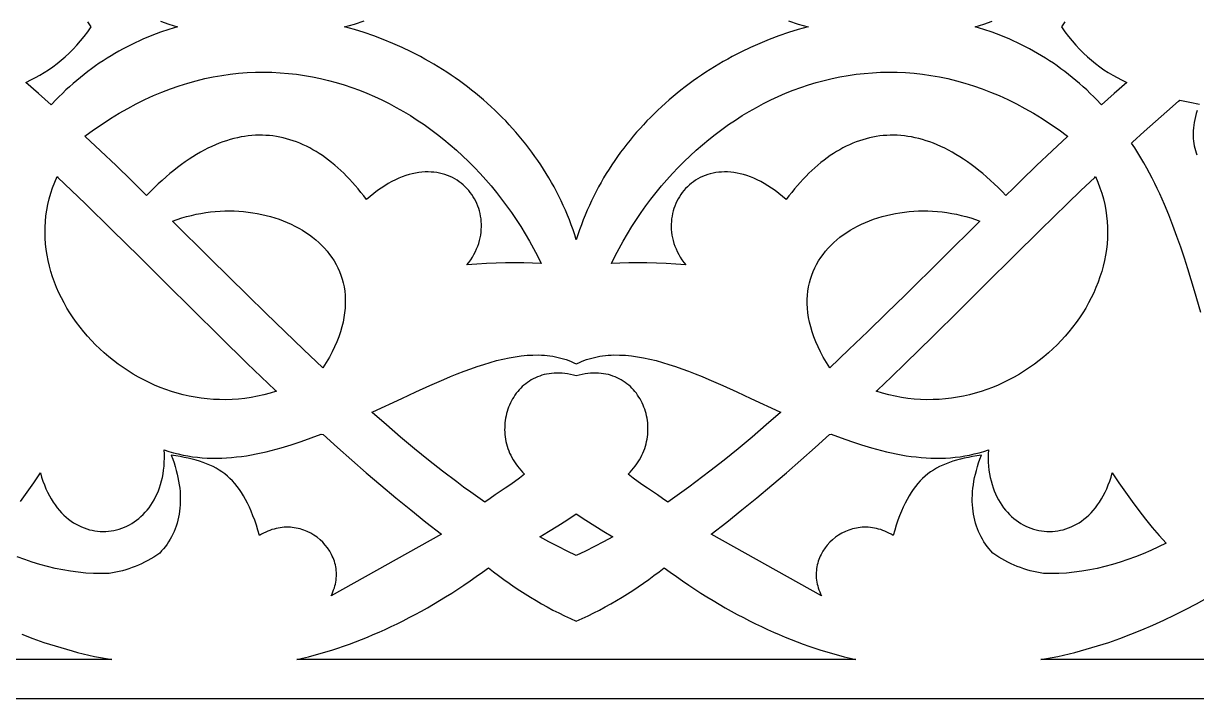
# Model space of a CAD drawing. Extents: x -170 to 170, y -20 to 44.
# Drawn here: x 58.9 to 114.6, y -20.5 to 11.5 of the extents above; entities that cross this region are included whole.
import ezdxf

# ---------------------------------------------------------------- set-up
doc = ezdxf.new("R2010")
doc.units = 0
doc.header["$MEASUREMENT"] = 0
doc.layers.add('LAYER_1', color=18, linetype='CONTINUOUS')

msp = doc.modelspace()

# ---------------------------------------------------------------- linework, layer by layer
at = {"layer": 'LAYER_1'}
for points in [[(65.405, 11.623), (65.811, 11.486), (66.219, 11.362), (65.811, 11.238), (65.405, 11.101), (65.204, 11.027), (65.004, 10.95), (64.805, 10.869), (64.606, 10.785), (64.409, 10.698), (64.213, 10.607), (64.019, 10.513), (63.825, 10.415), (63.633, 10.314), (63.442, 10.209), (63.252, 10.101), (63.064, 9.989), (62.877, 9.874), (62.692, 9.755), (62.508, 9.632), (62.325, 9.506), (62.144, 9.376), (61.965, 9.243), (61.788, 9.106), (61.612, 8.965), (61.437, 8.821), (61.265, 8.673), (61.094, 8.521), (60.925, 8.365), (60.758, 8.206), (60.593, 8.043), (60.43, 7.876), (60.269, 7.706), (60.245, 7.681), (60.222, 7.659), (59.62, 8.196), (59.021, 8.72), (59.048, 8.734), (59.265, 8.839), (59.48, 8.951), (59.691, 9.069), (59.899, 9.195), (60.104, 9.327), (60.306, 9.467), (60.505, 9.615), (60.699, 9.772), (60.891, 9.936), (61.078, 10.11), (61.262, 10.294), (61.441, 10.487), (61.617, 10.69), (61.789, 10.903), (61.956, 11.127), (62.119, 11.362), (61.956, 11.597)], [(95.21, 11.636), (95.671, 11.492), (95.903, 11.425), (96.136, 11.362), (95.903, 11.298), (95.671, 11.232), (95.21, 11.088), (94.753, 10.93), (94.3, 10.76), (93.852, 10.576), (93.41, 10.379), (92.973, 10.169), (92.542, 9.947), (92.329, 9.832), (92.118, 9.713), (91.908, 9.591), (91.7, 9.466), (91.494, 9.338), (91.29, 9.207), (91.088, 9.073), (90.888, 8.936), (90.69, 8.796), (90.495, 8.653), (90.301, 8.508), (90.109, 8.359), (89.92, 8.208), (89.733, 8.053), (89.549, 7.896), (89.367, 7.736), (89.187, 7.574), (89.01, 7.408), (88.836, 7.24), (88.664, 7.069), (88.495, 6.896), (88.328, 6.719), (88.165, 6.54), (88.004, 6.359), (87.846, 6.175), (87.692, 5.988), (87.54, 5.799), (87.391, 5.607), (87.245, 5.412), (87.103, 5.215), (86.964, 5.016), (86.828, 4.814), (86.695, 4.61), (86.566, 4.403), (86.44, 4.194), (86.318, 3.983), (86.199, 3.769), (86.084, 3.553), (85.973, 3.334), (85.865, 3.113), (85.761, 2.89), (85.661, 2.665), (85.565, 2.437), (85.472, 2.207), (85.384, 1.975), (85.3, 1.741), (85.219, 1.505), (85.142, 1.266), (85.065, 1.505), (84.985, 1.741), (84.9, 1.975), (84.812, 2.207), (84.72, 2.437), (84.623, 2.665), (84.523, 2.89), (84.419, 3.113), (84.311, 3.334), (84.2, 3.553), (84.085, 3.769), (83.966, 3.983), (83.844, 4.194), (83.718, 4.403), (83.589, 4.61), (83.456, 4.814), (83.321, 5.016), (83.181, 5.215), (83.039, 5.412), (82.893, 5.607), (82.745, 5.799), (82.593, 5.988), (82.438, 6.175), (82.28, 6.359), (82.12, 6.54), (81.956, 6.719), (81.79, 6.896), (81.621, 7.069), (81.449, 7.24), (81.274, 7.408), (81.097, 7.574), (80.918, 7.736), (80.736, 7.896), (80.551, 8.053), (80.364, 8.208), (80.175, 8.359), (79.984, 8.508), (79.79, 8.653), (79.594, 8.796), (79.396, 8.936), (79.196, 9.073), (78.994, 9.207), (78.79, 9.338), (78.584, 9.466), (78.376, 9.591), (78.167, 9.713), (77.955, 9.832), (77.742, 9.947), (77.312, 10.169), (76.875, 10.379), (76.432, 10.576), (75.984, 10.76), (75.532, 10.93), (75.074, 11.088), (74.613, 11.232), (74.381, 11.298), (74.149, 11.362), (74.381, 11.425), (74.613, 11.492), (75.074, 11.636)], [(108.328, 11.597), (108.165, 11.362), (108.328, 11.127), (108.496, 10.903), (108.667, 10.69), (108.843, 10.487), (109.023, 10.294), (109.206, 10.11), (109.394, 9.936), (109.585, 9.772), (109.78, 9.615), (109.978, 9.467), (110.18, 9.327), (110.385, 9.195), (110.593, 9.069), (110.805, 8.951), (111.019, 8.839), (111.237, 8.734), (111.264, 8.72), (110.665, 8.196), (110.062, 7.659), (110.039, 7.681), (110.015, 7.706), (109.854, 7.876), (109.691, 8.043), (109.526, 8.206), (109.359, 8.365), (109.19, 8.521), (109.02, 8.673), (108.847, 8.821), (108.673, 8.965), (108.497, 9.106), (108.319, 9.243), (108.14, 9.376), (107.959, 9.506), (107.777, 9.632), (107.593, 9.755), (107.407, 9.874), (107.22, 9.989), (107.032, 10.101), (106.842, 10.209), (106.651, 10.314), (106.459, 10.415), (106.266, 10.513), (106.071, 10.607), (105.875, 10.698), (105.678, 10.785), (105.48, 10.869), (105.28, 10.95), (105.08, 11.027), (104.879, 11.101), (104.474, 11.238), (104.065, 11.362), (104.474, 11.486), (104.879, 11.623)], [(114.778, -2.18), (114.474, -1.148), (114.319, -0.631), (114.159, -0.115), (113.993, 0.4), (113.822, 0.913), (113.642, 1.425), (113.454, 1.934), (113.256, 2.44), (113.046, 2.942), (112.824, 3.44), (112.708, 3.688), (112.589, 3.934), (112.466, 4.179), (112.338, 4.422), (112.207, 4.664), (112.072, 4.905), (111.933, 5.143), (111.789, 5.381), (111.64, 5.616), (111.487, 5.85), (111.531, 5.89), (112.082, 6.391), (112.62, 6.874), (113.16, 7.352), (113.718, 7.837), (113.78, 7.89), (114.246, 7.788), (114.711, 7.693)], [(114.603, 7.397), (114.559, 7.252), (114.52, 7.11), (114.488, 6.969), (114.461, 6.832), (114.44, 6.697), (114.424, 6.564), (114.414, 6.434), (114.409, 6.307), (114.41, 6.183), (114.415, 6.061), (114.426, 5.942), (114.442, 5.827), (114.462, 5.714), (114.487, 5.604), (114.517, 5.497), (114.551, 5.394), (114.589, 5.293)], [(58.769, -11.144), (59.085, -10.706), (59.398, -10.252), (59.71, -9.781), (59.769, -9.982), (59.833, -10.175), (59.902, -10.36), (59.976, -10.538), (60.054, -10.707), (60.137, -10.869), (60.225, -11.023), (60.316, -11.169), (60.411, -11.308), (60.51, -11.439), (60.613, -11.563), (60.718, -11.679), (60.827, -11.788), (60.939, -11.889), (61.053, -11.983), (61.17, -12.07), (61.289, -12.149), (61.409, -12.222), (61.532, -12.287), (61.657, -12.345), (61.782, -12.396), (61.909, -12.441), (62.037, -12.478), (62.166, -12.509), (62.295, -12.532), (62.425, -12.549), (62.555, -12.559), (62.684, -12.563), (62.814, -12.56), (62.943, -12.55), (63.071, -12.534), (63.199, -12.512), (63.325, -12.483), (63.45, -12.448), (63.574, -12.406), (63.696, -12.358), (63.816, -12.304), (63.934, -12.244), (64.05, -12.178), (64.163, -12.106), (64.273, -12.027), (64.381, -11.943), (64.485, -11.853), (64.586, -11.757), (64.684, -11.655), (64.777, -11.548), (64.867, -11.435), (64.953, -11.316), (65.034, -11.192), (65.111, -11.062), (65.182, -10.926), (65.249, -10.786), (65.311, -10.639), (65.367, -10.488), (65.418, -10.331), (65.463, -10.169), (65.501, -10.002), (65.534, -9.83), (65.56, -9.652), (65.579, -9.47), (65.592, -9.283), (65.598, -9.09), (65.596, -8.893), (65.587, -8.691), (65.809, -8.766), (66.032, -8.832), (66.256, -8.89), (66.482, -8.94), (66.708, -8.983), (66.936, -9.018), (67.164, -9.046), (67.393, -9.067), (67.623, -9.081), (67.854, -9.089), (68.085, -9.09), (68.317, -9.084), (68.55, -9.073), (68.783, -9.056), (69.017, -9.032), (69.252, -9.004), (69.487, -8.97), (69.722, -8.931), (69.958, -8.887), (70.194, -8.838), (70.431, -8.784), (70.668, -8.726), (70.905, -8.664), (71.142, -8.598), (71.617, -8.454), (72.092, -8.296), (72.568, -8.126), (73.043, -7.945), (73.129, -7.974), (73.803, -8.58), (74.483, -9.183), (75.171, -9.78), (75.867, -10.373), (76.571, -10.961), (77.284, -11.544), (78.007, -12.121), (78.739, -12.691), (73.503, -15.616), (73.55, -15.523), (73.592, -15.429), (73.628, -15.335), (73.661, -15.241), (73.688, -15.148), (73.711, -15.054), (73.73, -14.961), (73.744, -14.868), (73.754, -14.775), (73.759, -14.683), (73.761, -14.592), (73.758, -14.501), (73.751, -14.411), (73.741, -14.322), (73.726, -14.233), (73.708, -14.146), (73.687, -14.06), (73.661, -13.975), (73.633, -13.891), (73.601, -13.808), (73.565, -13.727), (73.527, -13.648), (73.44, -13.493), (73.342, -13.346), (73.232, -13.206), (73.112, -13.075), (72.982, -12.952), (72.842, -12.839), (72.695, -12.737), (72.539, -12.645), (72.376, -12.565), (72.207, -12.497), (72.12, -12.468), (72.032, -12.442), (71.943, -12.42), (71.852, -12.401), (71.76, -12.386), (71.667, -12.374), (71.574, -12.366), (71.479, -12.362), (71.384, -12.362), (71.287, -12.365), (71.191, -12.373), (71.093, -12.385), (70.996, -12.401), (70.898, -12.422), (70.799, -12.447), (70.701, -12.476), (70.602, -12.51), (70.503, -12.548), (70.405, -12.592), (70.306, -12.64), (70.208, -12.693), (70.11, -12.751), (70.036, -12.5), (69.96, -12.261), (69.881, -12.033), (69.8, -11.815), (69.717, -11.608), (69.631, -11.412), (69.542, -11.225), (69.45, -11.047), (69.355, -10.879), (69.256, -10.72), (69.154, -10.57), (69.049, -10.428), (68.939, -10.295), (68.826, -10.169), (68.708, -10.051), (68.586, -9.941), (68.46, -9.838), (68.329, -9.741), (68.193, -9.651), (68.053, -9.567), (67.907, -9.49), (67.756, -9.418), (67.6, -9.351), (67.438, -9.29), (67.27, -9.233), (67.097, -9.181), (66.917, -9.133), (66.731, -9.09), (66.539, -9.05), (66.341, -9.014), (66.135, -8.981), (65.923, -8.951), (65.991, -9.132), (66.053, -9.312), (66.109, -9.49), (66.159, -9.665), (66.203, -9.839), (66.241, -10.011), (66.273, -10.18), (66.3, -10.348), (66.322, -10.513), (66.337, -10.676), (66.347, -10.836), (66.352, -10.995), (66.351, -11.15), (66.345, -11.304), (66.333, -11.455), (66.316, -11.603), (66.294, -11.749), (66.267, -11.892), (66.235, -12.032), (66.198, -12.17), (66.155, -12.304), (66.108, -12.436), (66.056, -12.565), (65.998, -12.692), (65.936, -12.815), (65.87, -12.935), (65.798, -13.052), (65.722, -13.166), (65.642, -13.276), (65.556, -13.384), (65.467, -13.488), (65.373, -13.589), (65.233, -13.684), (65.092, -13.775), (64.95, -13.861), (64.806, -13.942), (64.66, -14.019), (64.514, -14.09), (64.366, -14.158), (64.216, -14.22), (64.065, -14.278), (63.913, -14.331), (63.759, -14.379), (63.604, -14.423), (63.447, -14.463), (63.289, -14.498), (63.129, -14.528), (62.969, -14.554), (62.786, -14.56), (62.604, -14.561), (62.24, -14.554), (61.875, -14.533), (61.511, -14.498), (61.147, -14.45), (60.784, -14.389), (60.42, -14.315), (60.057, -14.228), (59.693, -14.13), (59.33, -14.019), (58.968, -13.896), (58.605, -13.762)], [(121.778, -18.638), (107.187, -18.638), (107.457, -18.59), (107.728, -18.539), (107.997, -18.483), (108.267, -18.424), (108.536, -18.361), (108.804, -18.294), (109.072, -18.224), (109.339, -18.15), (109.872, -17.992), (110.403, -17.82), (110.931, -17.635), (111.458, -17.436), (111.982, -17.226), (112.504, -17.003), (113.024, -16.768), (113.541, -16.521), (114.056, -16.263), (114.568, -15.995), (115.078, -15.716)], [(58.826, -17.436), (59.353, -17.635), (59.882, -17.82), (60.413, -17.992), (60.946, -18.15), (61.213, -18.224), (61.481, -18.294), (61.749, -18.361), (62.018, -18.424), (62.287, -18.483), (62.557, -18.539), (62.827, -18.59), (63.098, -18.638), (48.506, -18.638)], [(-170.138, -20.482), (170.235, -20.482)]]:
    msp.add_lwpolyline(points, dxfattribs=at)
for points in [[(70.701, 9.206), (71.092, 9.186), (71.48, 9.154), (71.866, 9.11), (72.25, 9.054), (72.631, 8.987), (73.009, 8.909), (73.384, 8.819), (73.755, 8.718), (74.124, 8.607), (74.489, 8.485), (74.851, 8.352), (75.208, 8.209), (75.562, 8.056), (75.912, 7.894), (76.258, 7.722), (76.599, 7.54), (76.936, 7.349), (77.268, 7.149), (77.596, 6.94), (77.918, 6.723), (78.236, 6.497), (78.548, 6.262), (78.855, 6.02), (79.157, 5.77), (79.452, 5.512), (79.743, 5.247), (80.027, 4.974), (80.305, 4.694), (80.576, 4.407), (80.842, 4.114), (81.101, 3.814), (81.353, 3.508), (81.598, 3.195), (81.837, 2.877), (82.068, 2.553), (82.292, 2.223), (82.509, 1.888), (82.718, 1.548), (82.919, 1.202), (83.113, 0.852), (83.298, 0.498), (83.476, 0.139), (83.07, 0.157), (82.653, 0.169), (82.226, 0.173), (81.789, 0.169), (81.342, 0.157), (80.885, 0.137), (80.419, 0.108), (79.944, 0.069), (80.041, 0.193), (80.13, 0.319), (80.211, 0.446), (80.285, 0.574), (80.352, 0.703), (80.411, 0.833), (80.463, 0.964), (80.509, 1.095), (80.547, 1.226), (80.579, 1.357), (80.604, 1.489), (80.622, 1.619), (80.635, 1.749), (80.64, 1.879), (80.64, 2.007), (80.633, 2.135), (80.62, 2.261), (80.602, 2.385), (80.577, 2.508), (80.547, 2.629), (80.511, 2.748), (80.47, 2.864), (80.424, 2.978), (80.372, 3.09), (80.315, 3.198), (80.252, 3.304), (80.185, 3.406), (80.113, 3.505), (80.037, 3.6), (79.955, 3.692), (79.869, 3.779), (79.779, 3.863), (79.684, 3.942), (79.585, 4.016), (79.482, 4.085), (79.375, 4.15), (79.264, 4.21), (79.15, 4.264), (79.031, 4.312), (78.909, 4.355), (78.784, 4.392), (78.655, 4.423), (78.523, 4.448), (78.388, 4.466), (78.249, 4.477), (78.108, 4.482), (77.964, 4.479), (77.817, 4.47), (77.668, 4.452), (77.516, 4.428), (77.361, 4.395), (77.205, 4.354), (77.046, 4.305), (76.885, 4.248), (76.722, 4.182), (76.557, 4.108), (76.39, 4.024), (76.222, 3.931), (76.052, 3.829), (75.881, 3.718), (75.708, 3.596), (75.534, 3.465), (75.359, 3.324), (75.183, 3.172), (75.053, 3.344), (74.921, 3.511), (74.788, 3.674), (74.654, 3.832), (74.518, 3.986), (74.381, 4.134), (74.243, 4.278), (74.104, 4.417), (73.963, 4.552), (73.821, 4.681), (73.678, 4.806), (73.533, 4.925), (73.388, 5.04), (73.241, 5.149), (73.093, 5.253), (72.944, 5.353), (72.794, 5.447), (72.642, 5.536), (72.49, 5.619), (72.336, 5.698), (72.182, 5.771), (72.026, 5.839), (71.869, 5.901), (71.711, 5.958), (71.553, 6.01), (71.393, 6.056), (71.232, 6.096), (71.071, 6.131), (70.908, 6.161), (70.745, 6.185), (70.58, 6.203), (70.415, 6.215), (70.249, 6.221), (70.082, 6.222), (69.914, 6.217), (69.745, 6.206), (69.576, 6.189), (69.405, 6.166), (69.234, 6.138), (69.062, 6.103), (68.89, 6.062), (68.717, 6.015), (68.543, 5.962), (68.368, 5.902), (68.193, 5.837), (68.017, 5.765), (67.84, 5.687), (67.663, 5.602), (67.485, 5.512), (67.306, 5.414), (67.127, 5.311), (66.948, 5.201), (66.767, 5.084), (66.587, 4.961), (66.405, 4.831), (66.224, 4.695), (66.042, 4.552), (65.859, 4.402), (65.676, 4.245), (65.492, 4.082), (65.308, 3.912), (65.124, 3.735), (64.939, 3.551), (64.754, 3.36), (64.398, 3.717), (64.037, 4.074), (63.303, 4.783), (62.565, 5.481), (61.835, 6.167), (61.828, 6.172), (62.232, 6.469), (62.636, 6.749), (63.041, 7.013), (63.447, 7.262), (63.854, 7.494), (64.261, 7.71), (64.668, 7.911), (65.075, 8.097), (65.482, 8.268), (65.889, 8.424), (66.295, 8.565), (66.701, 8.692), (67.106, 8.804), (67.511, 8.903), (67.915, 8.987), (68.317, 9.058), (68.718, 9.115), (69.118, 9.159), (69.517, 9.19), (69.913, 9.208), (70.308, 9.213)], [(100.371, 9.208), (100.768, 9.19), (101.166, 9.159), (101.566, 9.115), (101.967, 9.058), (102.37, 8.987), (102.773, 8.903), (103.178, 8.804), (103.583, 8.692), (103.989, 8.565), (104.396, 8.424), (104.803, 8.268), (105.21, 8.097), (105.617, 7.911), (106.024, 7.71), (106.431, 7.494), (106.837, 7.262), (107.243, 7.013), (107.648, 6.749), (108.052, 6.469), (108.456, 6.172), (108.449, 6.167), (107.72, 5.481), (106.982, 4.783), (106.248, 4.074), (105.886, 3.717), (105.53, 3.36), (105.345, 3.551), (105.16, 3.735), (104.976, 3.912), (104.792, 4.082), (104.609, 4.245), (104.425, 4.402), (104.243, 4.552), (104.061, 4.695), (103.879, 4.831), (103.698, 4.961), (103.517, 5.084), (103.337, 5.201), (103.157, 5.311), (102.978, 5.414), (102.8, 5.512), (102.622, 5.602), (102.445, 5.687), (102.268, 5.765), (102.092, 5.837), (101.917, 5.902), (101.742, 5.962), (101.568, 6.015), (101.395, 6.062), (101.222, 6.103), (101.05, 6.138), (100.879, 6.166), (100.709, 6.189), (100.539, 6.206), (100.371, 6.217), (100.203, 6.222), (100.036, 6.221), (99.87, 6.215), (99.704, 6.203), (99.54, 6.185), (99.376, 6.161), (99.214, 6.131), (99.052, 6.096), (98.891, 6.056), (98.732, 6.01), (98.573, 5.958), (98.415, 5.901), (98.259, 5.839), (98.103, 5.771), (97.948, 5.698), (97.795, 5.619), (97.642, 5.536), (97.491, 5.447), (97.341, 5.353), (97.191, 5.253), (97.043, 5.149), (96.897, 5.04), (96.751, 4.925), (96.607, 4.806), (96.463, 4.681), (96.321, 4.552), (96.181, 4.417), (96.041, 4.278), (95.903, 4.134), (95.766, 3.986), (95.631, 3.832), (95.496, 3.674), (95.363, 3.511), (95.232, 3.344), (95.102, 3.172), (94.926, 3.324), (94.75, 3.465), (94.577, 3.596), (94.404, 3.718), (94.232, 3.829), (94.063, 3.931), (93.894, 4.024), (93.728, 4.108), (93.563, 4.182), (93.4, 4.248), (93.239, 4.305), (93.08, 4.354), (92.923, 4.395), (92.769, 4.428), (92.617, 4.452), (92.467, 4.47), (92.32, 4.479), (92.176, 4.482), (92.035, 4.477), (91.897, 4.466), (91.762, 4.448), (91.629, 4.423), (91.501, 4.392), (91.375, 4.355), (91.253, 4.312), (91.135, 4.264), (91.02, 4.21), (90.909, 4.15), (90.802, 4.085), (90.699, 4.016), (90.6, 3.942), (90.506, 3.863), (90.415, 3.779), (90.329, 3.692), (90.248, 3.6), (90.171, 3.505), (90.099, 3.406), (90.032, 3.304), (89.97, 3.198), (89.913, 3.09), (89.861, 2.978), (89.814, 2.864), (89.773, 2.748), (89.737, 2.629), (89.707, 2.508), (89.683, 2.385), (89.664, 2.261), (89.651, 2.135), (89.645, 2.007), (89.644, 1.879), (89.65, 1.749), (89.662, 1.619), (89.68, 1.489), (89.705, 1.357), (89.737, 1.226), (89.776, 1.095), (89.821, 0.964), (89.873, 0.833), (89.933, 0.703), (89.999, 0.574), (90.073, 0.446), (90.155, 0.319), (90.244, 0.193), (90.34, 0.069), (89.865, 0.108), (89.399, 0.137), (88.943, 0.157), (88.496, 0.169), (88.058, 0.173), (87.631, 0.169), (87.215, 0.157), (86.809, 0.139), (86.986, 0.498), (87.172, 0.852), (87.365, 1.202), (87.567, 1.548), (87.776, 1.888), (87.992, 2.223), (88.216, 2.553), (88.448, 2.877), (88.686, 3.195), (88.931, 3.508), (89.184, 3.814), (89.443, 4.114), (89.708, 4.407), (89.98, 4.694), (90.258, 4.974), (90.542, 5.247), (90.832, 5.512), (91.128, 5.77), (91.429, 6.02), (91.736, 6.262), (92.049, 6.497), (92.366, 6.723), (92.689, 6.94), (93.016, 7.149), (93.348, 7.349), (93.685, 7.54), (94.027, 7.722), (94.372, 7.894), (94.722, 8.056), (95.076, 8.209), (95.434, 8.352), (95.795, 8.485), (96.16, 8.607), (96.529, 8.718), (96.901, 8.819), (97.276, 8.909), (97.654, 8.987), (98.035, 9.054), (98.418, 9.11), (98.804, 9.154), (99.193, 9.186), (99.583, 9.206), (99.976, 9.213)], [(60.545, 4.22), (61.196, 3.6), (61.842, 2.978), (63.124, 1.727), (64.399, 0.469), (65.671, -0.793), (66.947, -2.059), (68.232, -3.326), (69.531, -4.593), (70.188, -5.226), (70.851, -5.858), (70.911, -5.91), (70.609, -6.004), (70.308, -6.085), (70.007, -6.154), (69.706, -6.21), (69.406, -6.254), (69.107, -6.286), (68.809, -6.307), (68.512, -6.316), (68.217, -6.314), (67.923, -6.301), (67.631, -6.278), (67.342, -6.244), (67.055, -6.2), (66.77, -6.145), (66.489, -6.081), (66.21, -6.007), (65.934, -5.924), (65.662, -5.832), (65.394, -5.731), (65.129, -5.622), (64.869, -5.504), (64.613, -5.377), (64.361, -5.243), (64.114, -5.101), (63.871, -4.952), (63.634, -4.795), (63.403, -4.632), (63.176, -4.461), (62.956, -4.284), (62.742, -4.101), (62.533, -3.912), (62.331, -3.716), (62.136, -3.515), (61.947, -3.309), (61.766, -3.097), (61.592, -2.881), (61.425, -2.66), (61.266, -2.434), (61.114, -2.204), (60.971, -1.97), (60.836, -1.732), (60.71, -1.491), (60.592, -1.246), (60.483, -0.998), (60.384, -0.747), (60.293, -0.494), (60.213, -0.238), (60.142, 0.02), (60.081, 0.28), (60.03, 0.541), (59.99, 0.804), (59.96, 1.069), (59.941, 1.334), (59.933, 1.601), (59.937, 1.867), (59.951, 2.135), (59.978, 2.402), (60.016, 2.669), (60.067, 2.936), (60.13, 3.202), (60.205, 3.468), (60.293, 3.732), (60.394, 3.995), (60.508, 4.257)], [(109.89, 3.995), (109.991, 3.732), (110.079, 3.468), (110.155, 3.202), (110.218, 2.936), (110.268, 2.669), (110.306, 2.402), (110.333, 2.135), (110.348, 1.867), (110.351, 1.601), (110.343, 1.334), (110.324, 1.069), (110.295, 0.804), (110.254, 0.541), (110.204, 0.28), (110.143, 0.02), (110.072, -0.238), (109.991, -0.494), (109.901, -0.747), (109.801, -0.998), (109.692, -1.246), (109.575, -1.491), (109.448, -1.732), (109.313, -1.97), (109.17, -2.204), (109.019, -2.434), (108.86, -2.66), (108.693, -2.881), (108.518, -3.097), (108.337, -3.309), (108.148, -3.515), (107.953, -3.716), (107.751, -3.912), (107.543, -4.101), (107.328, -4.284), (107.108, -4.461), (106.882, -4.632), (106.65, -4.795), (106.413, -4.952), (106.171, -5.101), (105.924, -5.243), (105.672, -5.377), (105.416, -5.504), (105.155, -5.622), (104.89, -5.731), (104.622, -5.832), (104.35, -5.924), (104.074, -6.007), (103.796, -6.081), (103.514, -6.145), (103.229, -6.2), (102.942, -6.244), (102.653, -6.278), (102.361, -6.301), (102.068, -6.314), (101.773, -6.316), (101.476, -6.307), (101.178, -6.286), (100.878, -6.254), (100.578, -6.21), (100.278, -6.154), (99.976, -6.085), (99.675, -6.004), (99.373, -5.91), (99.434, -5.858), (100.096, -5.226), (100.753, -4.593), (102.053, -3.326), (103.337, -2.059), (104.613, -0.793), (105.885, 0.469), (107.16, 1.727), (108.443, 2.978), (109.089, 3.6), (109.739, 4.22), (109.776, 4.257)], [(68.91, 2.63), (69.133, 2.619), (69.354, 2.602), (69.573, 2.579), (69.79, 2.549), (70.005, 2.513), (70.217, 2.47), (70.426, 2.422), (70.633, 2.367), (70.836, 2.307), (71.035, 2.24), (71.231, 2.168), (71.423, 2.089), (71.61, 2.005), (71.793, 1.916), (71.971, 1.82), (72.144, 1.719), (72.312, 1.613), (72.475, 1.501), (72.631, 1.384), (72.782, 1.261), (72.926, 1.134), (73.064, 1.001), (73.195, 0.863), (73.319, 0.72), (73.436, 0.572), (73.545, 0.419), (73.647, 0.261), (73.74, 0.099), (73.825, -0.069), (73.902, -0.24), (73.97, -0.417), (74.03, -0.598), (74.08, -0.783), (74.12, -0.973), (74.151, -1.167), (74.172, -1.365), (74.182, -1.567), (74.182, -1.774), (74.172, -1.984), (74.15, -2.199), (74.118, -2.417), (74.073, -2.639), (74.018, -2.865), (73.95, -3.095), (73.87, -3.329), (73.777, -3.566), (73.672, -3.806), (73.554, -4.05), (73.423, -4.297), (73.279, -4.548), (73.121, -4.802), (72.204, -3.938), (71.304, -3.077), (70.416, -2.218), (69.536, -1.357), (67.776, 0.378), (65.987, 2.147), (66.207, 2.226), (66.43, 2.299), (66.653, 2.364), (66.878, 2.422), (67.103, 2.473), (67.329, 2.516), (67.556, 2.553), (67.783, 2.583), (68.009, 2.606), (68.236, 2.622), (68.461, 2.631), (68.686, 2.634)], [(101.823, 2.631), (102.049, 2.622), (102.275, 2.606), (102.502, 2.583), (102.728, 2.553), (102.955, 2.516), (103.181, 2.473), (103.407, 2.422), (103.631, 2.364), (103.855, 2.299), (104.077, 2.226), (104.297, 2.147), (102.508, 0.378), (100.749, -1.357), (99.868, -2.218), (98.98, -3.077), (98.08, -3.938), (97.164, -4.802), (97.006, -4.548), (96.861, -4.297), (96.73, -4.05), (96.612, -3.806), (96.507, -3.566), (96.415, -3.329), (96.335, -3.095), (96.267, -2.865), (96.211, -2.639), (96.167, -2.417), (96.134, -2.199), (96.113, -1.984), (96.102, -1.774), (96.102, -1.567), (96.113, -1.365), (96.134, -1.167), (96.164, -0.973), (96.205, -0.783), (96.255, -0.598), (96.314, -0.417), (96.382, -0.24), (96.459, -0.069), (96.544, 0.099), (96.638, 0.261), (96.739, 0.419), (96.849, 0.572), (96.966, 0.72), (97.09, 0.863), (97.221, 1.001), (97.358, 1.134), (97.503, 1.261), (97.653, 1.384), (97.81, 1.501), (97.972, 1.613), (98.14, 1.719), (98.313, 1.82), (98.491, 1.916), (98.674, 2.005), (98.861, 2.089), (99.053, 2.168), (99.249, 2.24), (99.448, 2.307), (99.652, 2.367), (99.858, 2.422), (100.067, 2.47), (100.28, 2.513), (100.494, 2.549), (100.711, 2.579), (100.931, 2.602), (101.152, 2.619), (101.374, 2.63), (101.598, 2.634)], [(87.198, -4.198), (87.476, -4.212), (87.758, -4.239), (88.045, -4.279), (88.335, -4.33), (88.629, -4.392), (88.927, -4.465), (89.229, -4.548), (89.534, -4.64), (89.843, -4.74), (90.155, -4.849), (90.47, -4.966), (90.788, -5.089), (91.109, -5.219), (91.433, -5.354), (92.088, -5.639), (92.753, -5.94), (93.427, -6.252), (94.797, -6.889), (94.845, -6.911), (94.823, -6.929), (94.153, -7.515), (93.484, -8.086), (92.817, -8.643), (92.15, -9.183), (91.485, -9.707), (90.82, -10.214), (90.487, -10.461), (90.154, -10.703), (89.822, -10.941), (89.489, -11.174), (89.231, -10.993), (88.987, -10.827), (88.525, -10.518), (88.299, -10.364), (88.072, -10.203), (87.839, -10.03), (87.596, -9.841), (87.69, -9.75), (87.778, -9.657), (87.862, -9.561), (87.94, -9.464), (88.013, -9.364), (88.081, -9.263), (88.145, -9.16), (88.203, -9.056), (88.257, -8.951), (88.306, -8.844), (88.35, -8.736), (88.389, -8.627), (88.424, -8.517), (88.454, -8.407), (88.48, -8.296), (88.501, -8.185), (88.518, -8.073), (88.53, -7.961), (88.538, -7.85), (88.542, -7.739), (88.542, -7.628), (88.537, -7.517), (88.528, -7.407), (88.515, -7.298), (88.498, -7.19), (88.476, -7.083), (88.451, -6.977), (88.422, -6.872), (88.389, -6.769), (88.352, -6.668), (88.312, -6.568), (88.267, -6.47), (88.219, -6.374), (88.167, -6.28), (88.112, -6.189), (88.053, -6.1), (87.991, -6.014), (87.925, -5.93), (87.855, -5.85), (87.782, -5.772), (87.706, -5.698), (87.627, -5.627), (87.544, -5.559), (87.459, -5.495), (87.37, -5.435), (87.278, -5.378), (87.183, -5.326), (87.084, -5.278), (86.983, -5.234), (86.879, -5.194), (86.772, -5.159), (86.663, -5.129), (86.55, -5.104), (86.435, -5.084), (86.317, -5.068), (86.197, -5.059), (86.074, -5.054), (85.948, -5.055), (85.82, -5.062), (85.689, -5.075), (85.556, -5.094), (85.421, -5.119), (85.283, -5.15), (85.142, -5.188), (85.001, -5.15), (84.864, -5.119), (84.728, -5.094), (84.595, -5.075), (84.465, -5.062), (84.336, -5.055), (84.211, -5.054), (84.088, -5.059), (83.967, -5.068), (83.849, -5.084), (83.734, -5.104), (83.622, -5.129), (83.512, -5.159), (83.405, -5.194), (83.301, -5.234), (83.2, -5.278), (83.102, -5.326), (83.007, -5.378), (82.915, -5.435), (82.826, -5.495), (82.74, -5.559), (82.657, -5.627), (82.578, -5.698), (82.502, -5.772), (82.429, -5.85), (82.36, -5.93), (82.294, -6.014), (82.231, -6.1), (82.172, -6.189), (82.117, -6.28), (82.065, -6.374), (82.017, -6.47), (81.973, -6.568), (81.932, -6.668), (81.895, -6.769), (81.862, -6.872), (81.833, -6.977), (81.808, -7.083), (81.787, -7.19), (81.77, -7.298), (81.757, -7.407), (81.748, -7.517), (81.743, -7.628), (81.742, -7.739), (81.746, -7.85), (81.754, -7.961), (81.766, -8.073), (81.783, -8.185), (81.804, -8.296), (81.83, -8.407), (81.86, -8.517), (81.895, -8.627), (81.935, -8.736), (81.979, -8.844), (82.028, -8.951), (82.081, -9.056), (82.14, -9.16), (82.203, -9.263), (82.271, -9.364), (82.345, -9.464), (82.423, -9.561), (82.506, -9.657), (82.595, -9.75), (82.688, -9.841), (82.446, -10.03), (82.213, -10.203), (81.985, -10.364), (81.759, -10.518), (81.297, -10.827), (81.053, -10.993), (80.796, -11.174), (80.463, -10.941), (80.13, -10.703), (79.797, -10.461), (79.465, -10.214), (78.8, -9.707), (78.134, -9.183), (77.468, -8.643), (76.801, -8.086), (76.132, -7.515), (75.461, -6.929), (75.439, -6.911), (75.487, -6.889), (76.857, -6.252), (77.531, -5.94), (78.196, -5.639), (78.852, -5.354), (79.175, -5.219), (79.496, -5.089), (79.815, -4.966), (80.13, -4.849), (80.441, -4.74), (80.75, -4.64), (81.055, -4.548), (81.357, -4.465), (81.655, -4.392), (81.949, -4.33), (82.24, -4.279), (82.526, -4.239), (82.808, -4.212), (83.086, -4.198), (83.36, -4.197), (83.495, -4.202), (83.629, -4.211), (83.761, -4.223), (83.893, -4.239), (84.023, -4.259), (84.153, -4.283), (84.281, -4.311), (84.407, -4.342), (84.533, -4.378), (84.657, -4.418), (84.78, -4.463), (84.902, -4.512), (85.022, -4.565), (85.142, -4.623), (85.262, -4.565), (85.383, -4.512), (85.504, -4.463), (85.627, -4.418), (85.751, -4.378), (85.877, -4.342), (86.004, -4.311), (86.132, -4.283), (86.261, -4.259), (86.391, -4.239), (86.523, -4.223), (86.656, -4.211), (86.79, -4.202), (86.925, -4.197)], [(97.717, -8.126), (98.192, -8.296), (98.667, -8.454), (99.142, -8.598), (99.38, -8.664), (99.617, -8.726), (99.854, -8.784), (100.09, -8.838), (100.326, -8.887), (100.562, -8.931), (100.798, -8.97), (101.033, -9.004), (101.267, -9.032), (101.501, -9.056), (101.735, -9.073), (101.967, -9.084), (102.199, -9.09), (102.431, -9.089), (102.662, -9.081), (102.891, -9.067), (103.121, -9.046), (103.349, -9.018), (103.576, -8.983), (103.803, -8.94), (104.028, -8.89), (104.252, -8.832), (104.476, -8.766), (104.698, -8.691), (104.689, -8.893), (104.687, -9.09), (104.692, -9.283), (104.705, -9.47), (104.724, -9.652), (104.751, -9.83), (104.783, -10.002), (104.822, -10.169), (104.867, -10.331), (104.917, -10.488), (104.974, -10.639), (105.035, -10.786), (105.102, -10.926), (105.174, -11.062), (105.25, -11.192), (105.332, -11.316), (105.417, -11.435), (105.507, -11.548), (105.601, -11.655), (105.698, -11.757), (105.799, -11.853), (105.903, -11.943), (106.011, -12.027), (106.121, -12.106), (106.235, -12.178), (106.35, -12.244), (106.468, -12.304), (106.588, -12.358), (106.71, -12.406), (106.834, -12.448), (106.959, -12.483), (107.086, -12.512), (107.213, -12.534), (107.342, -12.55), (107.471, -12.56), (107.6, -12.563), (107.73, -12.559), (107.86, -12.549), (107.989, -12.532), (108.119, -12.509), (108.247, -12.478), (108.375, -12.441), (108.502, -12.396), (108.628, -12.345), (108.752, -12.287), (108.875, -12.222), (108.996, -12.149), (109.115, -12.07), (109.231, -11.983), (109.346, -11.889), (109.457, -11.788), (109.566, -11.679), (109.672, -11.563), (109.774, -11.439), (109.873, -11.308), (109.968, -11.169), (110.06, -11.023), (110.147, -10.869), (110.23, -10.707), (110.309, -10.538), (110.383, -10.36), (110.452, -10.175), (110.516, -9.982), (110.574, -9.781), (110.886, -10.252), (111.2, -10.706), (111.515, -11.144), (111.832, -11.567), (112.152, -11.975), (112.474, -12.369), (112.799, -12.75), (113.128, -13.118), (112.766, -13.295), (112.404, -13.461), (112.042, -13.617), (111.679, -13.762), (111.317, -13.896), (110.954, -14.019), (110.591, -14.13), (110.228, -14.228), (109.864, -14.315), (109.501, -14.389), (109.137, -14.45), (108.773, -14.498), (108.409, -14.533), (108.045, -14.554), (107.68, -14.561), (107.498, -14.56), (107.316, -14.554), (107.155, -14.528), (106.995, -14.498), (106.837, -14.463), (106.681, -14.423), (106.525, -14.379), (106.372, -14.331), (106.219, -14.278), (106.068, -14.22), (105.919, -14.158), (105.771, -14.09), (105.624, -14.019), (105.479, -13.942), (105.335, -13.861), (105.192, -13.775), (105.051, -13.684), (104.912, -13.589), (104.818, -13.488), (104.728, -13.384), (104.643, -13.276), (104.562, -13.166), (104.486, -13.052), (104.415, -12.935), (104.348, -12.815), (104.286, -12.692), (104.229, -12.565), (104.177, -12.436), (104.129, -12.304), (104.087, -12.17), (104.049, -12.032), (104.017, -11.892), (103.99, -11.749), (103.968, -11.603), (103.951, -11.455), (103.94, -11.304), (103.933, -11.15), (103.933, -10.995), (103.937, -10.836), (103.947, -10.676), (103.963, -10.513), (103.984, -10.348), (104.011, -10.18), (104.043, -10.011), (104.082, -9.839), (104.126, -9.665), (104.176, -9.49), (104.231, -9.312), (104.293, -9.132), (104.361, -8.951), (104.149, -8.981), (103.944, -9.014), (103.745, -9.05), (103.553, -9.09), (103.367, -9.133), (103.188, -9.181), (103.014, -9.233), (102.847, -9.29), (102.685, -9.351), (102.528, -9.418), (102.377, -9.49), (102.232, -9.567), (102.091, -9.651), (101.955, -9.741), (101.824, -9.838), (101.698, -9.941), (101.576, -10.051), (101.459, -10.169), (101.345, -10.295), (101.236, -10.428), (101.13, -10.57), (101.028, -10.72), (100.929, -10.879), (100.834, -11.047), (100.742, -11.225), (100.653, -11.412), (100.567, -11.608), (100.484, -11.815), (100.403, -12.033), (100.325, -12.261), (100.249, -12.5), (100.175, -12.751), (100.077, -12.693), (99.978, -12.64), (99.88, -12.592), (99.781, -12.548), (99.682, -12.51), (99.584, -12.476), (99.485, -12.447), (99.387, -12.422), (99.289, -12.401), (99.191, -12.385), (99.094, -12.373), (98.997, -12.365), (98.901, -12.362), (98.805, -12.362), (98.711, -12.366), (98.617, -12.374), (98.524, -12.386), (98.432, -12.401), (98.342, -12.42), (98.252, -12.442), (98.164, -12.468), (98.077, -12.497), (97.908, -12.565), (97.745, -12.645), (97.59, -12.737), (97.442, -12.839), (97.303, -12.952), (97.173, -13.075), (97.053, -13.206), (96.943, -13.346), (96.844, -13.493), (96.758, -13.648), (96.719, -13.727), (96.684, -13.808), (96.652, -13.891), (96.623, -13.975), (96.598, -14.06), (96.576, -14.146), (96.558, -14.233), (96.544, -14.322), (96.533, -14.411), (96.527, -14.501), (96.524, -14.592), (96.525, -14.683), (96.531, -14.775), (96.541, -14.868), (96.555, -14.961), (96.573, -15.054), (96.596, -15.148), (96.624, -15.241), (96.656, -15.335), (96.693, -15.429), (96.735, -15.523), (96.781, -15.616), (91.545, -12.691), (92.278, -12.121), (93, -11.544), (93.713, -10.961), (94.418, -10.373), (95.113, -9.78), (95.801, -9.183), (96.482, -8.58), (97.155, -7.974), (97.242, -7.945)], [(85.587, -12.023), (86.025, -12.302), (86.455, -12.567), (86.873, -12.82), (86.439, -13.057), (86.006, -13.283), (85.574, -13.498), (85.142, -13.701), (84.71, -13.498), (84.278, -13.283), (83.845, -13.057), (83.411, -12.82), (83.83, -12.567), (84.259, -12.302), (84.697, -12.023), (85.142, -11.734)], [(89.601, -14.494), (89.893, -14.702), (90.184, -14.904), (90.474, -15.101), (90.764, -15.293), (91.054, -15.48), (91.343, -15.661), (91.632, -15.838), (91.92, -16.009), (92.207, -16.176), (92.495, -16.337), (92.781, -16.493), (93.068, -16.645), (93.353, -16.792), (93.639, -16.934), (93.923, -17.071), (94.208, -17.203), (94.491, -17.33), (94.775, -17.453), (95.057, -17.571), (95.34, -17.685), (95.621, -17.794), (95.903, -17.898), (96.183, -17.998), (96.464, -18.093), (96.743, -18.184), (97.022, -18.271), (97.301, -18.353), (97.579, -18.431), (97.857, -18.504), (98.134, -18.573), (98.411, -18.638), (85.142, -18.638), (71.874, -18.638), (72.15, -18.573), (72.428, -18.504), (72.705, -18.431), (72.983, -18.353), (73.262, -18.271), (73.541, -18.184), (73.821, -18.093), (74.101, -17.998), (74.382, -17.898), (74.663, -17.794), (74.945, -17.685), (75.227, -17.571), (75.51, -17.453), (75.793, -17.33), (76.077, -17.203), (76.361, -17.071), (76.646, -16.934), (76.931, -16.792), (77.217, -16.645), (77.503, -16.493), (77.79, -16.337), (78.077, -16.176), (78.365, -16.009), (78.653, -15.838), (78.941, -15.661), (79.23, -15.48), (79.52, -15.293), (79.81, -15.101), (80.101, -14.904), (80.391, -14.702), (80.683, -14.494), (80.975, -14.281), (81.214, -14.472), (81.457, -14.658), (81.702, -14.84), (81.95, -15.018), (82.201, -15.191), (82.455, -15.36), (82.712, -15.525), (82.971, -15.685), (83.233, -15.842), (83.498, -15.994), (83.765, -16.142), (84.035, -16.286), (84.308, -16.426), (84.583, -16.562), (84.861, -16.694), (85.142, -16.822), (85.423, -16.694), (85.701, -16.562), (85.976, -16.426), (86.249, -16.286), (86.519, -16.142), (86.787, -15.994), (87.051, -15.842), (87.313, -15.685), (87.573, -15.525), (87.829, -15.36), (88.083, -15.191), (88.334, -15.018), (88.582, -14.84), (88.828, -14.658), (89.07, -14.472), (89.31, -14.281)]]:
    msp.add_lwpolyline(points, close=True, dxfattribs=at)

doc.saveas('drawing.dxf')
